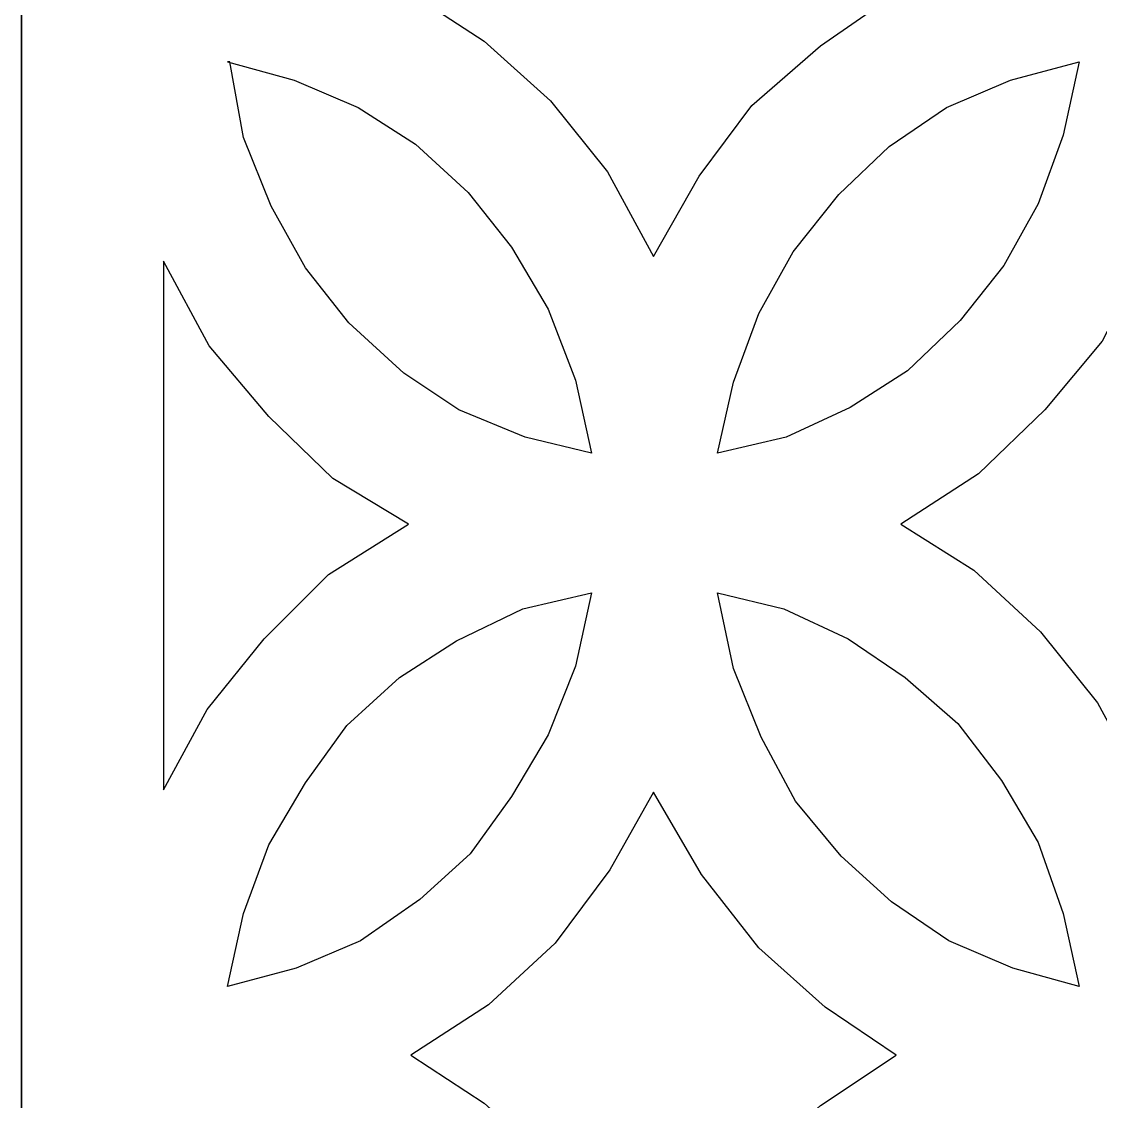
# Model space of a CAD drawing. Header units: centimetres. Extents: x -27 to -19.59, y 0.34 to 7.41.
# Drawn here: x -26.999 to -25.108, y 2.398 to 4.291 of the extents above; entities that cross this region are included whole.
import ezdxf

# ---------------------------------------------------------------- set-up
doc = ezdxf.new("R2010")
doc.units = ezdxf.units.CM
doc.header["$MEASUREMENT"] = 0
doc.layers.add('layer 1', color=7, linetype='Continuous')

msp = doc.modelspace()

# ---------------------------------------------------------------- linework, layer by layer
at = {"layer": 'layer 1', "color": 250}
for points, knots in [([(-19.58969, 0.34319), (-19.58969, 0.34319), (-26.99913, 0.34319), (-26.99913, 0.34319), (-26.99913, 0.34319), (-26.99913, 0.34319), (-26.99913, 7.40743), (-26.99913, 7.40743), (-26.99913, 7.40743), (-26.99913, 7.40743), (-19.58568, 7.40743), (-19.58568, 7.40743), (-19.58568, 7.40743), (-19.58568, 7.40743), (-19.58969, 0.34319), (-19.58969, 0.34319)], [0, 0, 0, 0, 0.2, 0.2, 0.2, 0.2, 0.4, 0.4, 0.4, 0.4, 0.6, 0.6, 0.6, 0.6, 1, 1, 1, 1]), ([(-25.46586, 4.34091), (-25.46586, 4.34091), (-25.59832, 4.24859), (-25.59832, 4.24859), (-25.59832, 4.24859), (-25.59832, 4.24859), (-25.71873, 4.14423), (-25.71873, 4.14423), (-25.71873, 4.14423), (-25.71873, 4.14423), (-25.81105, 4.01981), (-25.81105, 4.01981), (-25.81105, 4.01981), (-25.81105, 4.01981), (-25.89132, 3.87932), (-25.89132, 3.87932), (-25.89132, 3.87932), (-25.89132, 3.87932), (-25.9716, 4.02783), (-25.9716, 4.02783), (-25.9716, 4.02783), (-25.9716, 4.02783), (-26.07194, 4.15226), (-26.07194, 4.15226), (-26.07194, 4.15226), (-26.07194, 4.15226), (-26.18834, 4.25662), (-26.18834, 4.25662), (-26.18834, 4.25662), (-26.18834, 4.25662), (-26.31678, 4.34091), (-26.31678, 4.34091), (-26.31678, 4.34091), (-26.31678, 4.34091), (-26.18031, 4.42921), (-26.18031, 4.42921), (-26.18031, 4.42921), (-26.18031, 4.42921), (-26.06392, 4.5416), (-26.06392, 4.5416), (-26.06392, 4.5416), (-26.06392, 4.5416), (-25.96758, 4.66602), (-25.96758, 4.66602), (-25.96758, 4.66602), (-25.96758, 4.66602), (-25.89132, 4.8065), (-25.89132, 4.8065), (-25.89132, 4.8065), (-25.89132, 4.8065), (-25.80704, 4.658), (-25.80704, 4.658), (-25.80704, 4.658), (-25.80704, 4.658), (-25.70669, 4.53357), (-25.70669, 4.53357), (-25.70669, 4.53357), (-25.70669, 4.53357), (-25.59029, 4.42519), (-25.59029, 4.42519), (-25.59029, 4.42519), (-25.59029, 4.42519), (-25.46586, 4.34091), (-25.46586, 4.34091)], [0, 0, 0, 0, 0.0588235, 0.0588235, 0.0588235, 0.0588235, 0.1176471, 0.1176471, 0.1176471, 0.1176471, 0.1764706, 0.1764706, 0.1764706, 0.1764706, 0.2352941, 0.2352941, 0.2352941, 0.2352941, 0.2941176, 0.2941176, 0.2941176, 0.2941176, 0.3529412, 0.3529412, 0.3529412, 0.3529412, 0.4117647, 0.4117647, 0.4117647, 0.4117647, 0.4705882, 0.4705882, 0.4705882, 0.4705882, 0.5294118, 0.5294118, 0.5294118, 0.5294118, 0.5882353, 0.5882353, 0.5882353, 0.5882353, 0.6470588, 0.6470588, 0.6470588, 0.6470588, 0.7058824, 0.7058824, 0.7058824, 0.7058824, 0.7647059, 0.7647059, 0.7647059, 0.7647059, 0.8235294, 0.8235294, 0.8235294, 0.8235294, 0.8823529, 0.8823529, 0.8823529, 0.8823529, 1, 1, 1, 1]), ([(-26.63387, 4.2205), (-26.63387, 4.2205), (-26.60979, 4.08804), (-26.60979, 4.08804), (-26.60979, 4.08804), (-26.60979, 4.08804), (-26.56162, 3.96763), (-26.56162, 3.96763), (-26.56162, 3.96763), (-26.56162, 3.96763), (-26.50142, 3.85925), (-26.50142, 3.85925), (-26.50142, 3.85925), (-26.50142, 3.85925), (-26.42515, 3.76292), (-26.42515, 3.76292), (-26.42515, 3.76292), (-26.42515, 3.76292), (-26.32882, 3.67462), (-26.32882, 3.67462), (-26.32882, 3.67462), (-26.32882, 3.67462), (-26.23249, 3.6104), (-26.23249, 3.6104), (-26.23249, 3.6104), (-26.23249, 3.6104), (-26.11609, 3.56224), (-26.11609, 3.56224), (-26.11609, 3.56224), (-26.11609, 3.56224), (-25.9997, 3.53414), (-25.9997, 3.53414), (-25.9997, 3.53414), (-25.9997, 3.53414), (-26.02779, 3.66258), (-26.02779, 3.66258), (-26.02779, 3.66258), (-26.02779, 3.66258), (-26.07596, 3.78701), (-26.07596, 3.78701), (-26.07596, 3.78701), (-26.07596, 3.78701), (-26.14018, 3.89538), (-26.14018, 3.89538), (-26.14018, 3.89538), (-26.14018, 3.89538), (-26.21644, 3.9917), (-26.21644, 3.9917), (-26.21644, 3.9917), (-26.21644, 3.9917), (-26.30876, 4.076), (-26.30876, 4.076), (-26.30876, 4.076), (-26.30876, 4.076), (-26.4091, 4.14022), (-26.4091, 4.14022), (-26.4091, 4.14022), (-26.4091, 4.14022), (-26.52149, 4.18839), (-26.52149, 4.18839), (-26.52149, 4.18839), (-26.52149, 4.18839), (-26.63788, 4.2205), (-26.63788, 4.2205), (-26.63788, 4.2205), (-26.63788, 4.2205), (-26.63387, 4.2205), (-26.63387, 4.2205)], [0, 0, 0, 0, 0.0555556, 0.0555556, 0.0555556, 0.0555556, 0.1111111, 0.1111111, 0.1111111, 0.1111111, 0.1666667, 0.1666667, 0.1666667, 0.1666667, 0.2222222, 0.2222222, 0.2222222, 0.2222222, 0.2777778, 0.2777778, 0.2777778, 0.2777778, 0.3333333, 0.3333333, 0.3333333, 0.3333333, 0.3888889, 0.3888889, 0.3888889, 0.3888889, 0.4444444, 0.4444444, 0.4444444, 0.4444444, 0.5, 0.5, 0.5, 0.5, 0.5555556, 0.5555556, 0.5555556, 0.5555556, 0.6111111, 0.6111111, 0.6111111, 0.6111111, 0.6666667, 0.6666667, 0.6666667, 0.6666667, 0.7222222, 0.7222222, 0.7222222, 0.7222222, 0.7777778, 0.7777778, 0.7777778, 0.7777778, 0.8333333, 0.8333333, 0.8333333, 0.8333333, 0.8888889, 0.8888889, 0.8888889, 0.8888889, 1, 1, 1, 1]), ([(-25.14476, 4.2205), (-25.14476, 4.2205), (-25.26517, 4.18839), (-25.26517, 4.18839), (-25.26517, 4.18839), (-25.26517, 4.18839), (-25.37756, 4.14022), (-25.37756, 4.14022), (-25.37756, 4.14022), (-25.37756, 4.14022), (-25.4779, 4.07198), (-25.4779, 4.07198), (-25.4779, 4.07198), (-25.4779, 4.07198), (-25.56621, 3.9877), (-25.56621, 3.9877), (-25.56621, 3.9877), (-25.56621, 3.9877), (-25.64648, 3.88735), (-25.64648, 3.88735), (-25.64648, 3.88735), (-25.64648, 3.88735), (-25.70669, 3.77898), (-25.70669, 3.77898), (-25.70669, 3.77898), (-25.70669, 3.77898), (-25.75084, 3.65856), (-25.75084, 3.65856), (-25.75084, 3.65856), (-25.75084, 3.65856), (-25.77894, 3.53414), (-25.77894, 3.53414), (-25.77894, 3.53414), (-25.77894, 3.53414), (-25.65852, 3.56224), (-25.65852, 3.56224), (-25.65852, 3.56224), (-25.65852, 3.56224), (-25.54614, 3.61441), (-25.54614, 3.61441), (-25.54614, 3.61441), (-25.54614, 3.61441), (-25.44579, 3.67863), (-25.44579, 3.67863), (-25.44579, 3.67863), (-25.44579, 3.67863), (-25.35348, 3.76694), (-25.35348, 3.76694), (-25.35348, 3.76694), (-25.35348, 3.76694), (-25.27721, 3.86327), (-25.27721, 3.86327), (-25.27721, 3.86327), (-25.27721, 3.86327), (-25.21701, 3.97164), (-25.21701, 3.97164), (-25.21701, 3.97164), (-25.21701, 3.97164), (-25.17286, 4.09205), (-25.17286, 4.09205), (-25.17286, 4.09205), (-25.17286, 4.09205), (-25.14476, 4.2205), (-25.14476, 4.2205)], [0, 0, 0, 0, 0.0588235, 0.0588235, 0.0588235, 0.0588235, 0.1176471, 0.1176471, 0.1176471, 0.1176471, 0.1764706, 0.1764706, 0.1764706, 0.1764706, 0.2352941, 0.2352941, 0.2352941, 0.2352941, 0.2941176, 0.2941176, 0.2941176, 0.2941176, 0.3529412, 0.3529412, 0.3529412, 0.3529412, 0.4117647, 0.4117647, 0.4117647, 0.4117647, 0.4705882, 0.4705882, 0.4705882, 0.4705882, 0.5294118, 0.5294118, 0.5294118, 0.5294118, 0.5882353, 0.5882353, 0.5882353, 0.5882353, 0.6470588, 0.6470588, 0.6470588, 0.6470588, 0.7058824, 0.7058824, 0.7058824, 0.7058824, 0.7647059, 0.7647059, 0.7647059, 0.7647059, 0.8235294, 0.8235294, 0.8235294, 0.8235294, 0.8823529, 0.8823529, 0.8823529, 0.8823529, 1, 1, 1, 1]), ([(-26.75027, 3.87129), (-26.75027, 3.87129), (-26.67, 3.72278), (-26.67, 3.72278), (-26.67, 3.72278), (-26.67, 3.72278), (-26.56564, 3.59836), (-26.56564, 3.59836), (-26.56564, 3.59836), (-26.56564, 3.59836), (-26.45325, 3.48998), (-26.45325, 3.48998), (-26.45325, 3.48998), (-26.45325, 3.48998), (-26.3208, 3.40971), (-26.3208, 3.40971), (-26.3208, 3.40971), (-26.3208, 3.40971), (-26.46128, 3.32141), (-26.46128, 3.32141), (-26.46128, 3.32141), (-26.46128, 3.32141), (-26.57366, 3.20902), (-26.57366, 3.20902), (-26.57366, 3.20902), (-26.57366, 3.20902), (-26.67401, 3.0846), (-26.67401, 3.0846), (-26.67401, 3.0846), (-26.67401, 3.0846), (-26.75027, 2.94411), (-26.75027, 2.94411), (-26.75027, 2.94411), (-26.75027, 2.94411), (-26.75027, 3.87129), (-26.75027, 3.87129)], [0, 0, 0, 0, 0.1, 0.1, 0.1, 0.1, 0.2, 0.2, 0.2, 0.2, 0.3, 0.3, 0.3, 0.3, 0.4, 0.4, 0.4, 0.4, 0.5, 0.5, 0.5, 0.5, 0.6, 0.6, 0.6, 0.6, 0.7, 0.7, 0.7, 0.7, 0.8, 0.8, 0.8, 0.8, 1, 1, 1, 1]), ([(-25.03238, 3.87129), (-25.03238, 3.87129), (-24.94809, 3.72278), (-24.94809, 3.72278), (-24.94809, 3.72278), (-24.94809, 3.72278), (-24.84774, 3.59836), (-24.84774, 3.59836), (-24.84774, 3.59836), (-24.84774, 3.59836), (-24.73134, 3.48998), (-24.73134, 3.48998), (-24.73134, 3.48998), (-24.73134, 3.48998), (-24.6029, 3.40971), (-24.6029, 3.40971), (-24.6029, 3.40971), (-24.6029, 3.40971), (-24.73937, 3.32141), (-24.73937, 3.32141), (-24.73937, 3.32141), (-24.73937, 3.32141), (-24.85577, 3.20902), (-24.85577, 3.20902), (-24.85577, 3.20902), (-24.85577, 3.20902), (-24.95611, 3.08861), (-24.95611, 3.08861), (-24.95611, 3.08861), (-24.95611, 3.08861), (-25.03238, 2.94813), (-25.03238, 2.94813), (-25.03238, 2.94813), (-25.03238, 2.94813), (-25.11265, 3.09664), (-25.11265, 3.09664), (-25.11265, 3.09664), (-25.11265, 3.09664), (-25.21299, 3.22106), (-25.21299, 3.22106), (-25.21299, 3.22106), (-25.21299, 3.22106), (-25.3294, 3.32944), (-25.3294, 3.32944), (-25.3294, 3.32944), (-25.3294, 3.32944), (-25.45783, 3.40971), (-25.45783, 3.40971), (-25.45783, 3.40971), (-25.45783, 3.40971), (-25.32136, 3.49801), (-25.32136, 3.49801), (-25.32136, 3.49801), (-25.32136, 3.49801), (-25.20497, 3.6104), (-25.20497, 3.6104), (-25.20497, 3.6104), (-25.20497, 3.6104), (-25.10462, 3.73081), (-25.10462, 3.73081), (-25.10462, 3.73081), (-25.10462, 3.73081), (-25.03238, 3.87129), (-25.03238, 3.87129)], [0, 0, 0, 0, 0.0588235, 0.0588235, 0.0588235, 0.0588235, 0.1176471, 0.1176471, 0.1176471, 0.1176471, 0.1764706, 0.1764706, 0.1764706, 0.1764706, 0.2352941, 0.2352941, 0.2352941, 0.2352941, 0.2941176, 0.2941176, 0.2941176, 0.2941176, 0.3529412, 0.3529412, 0.3529412, 0.3529412, 0.4117647, 0.4117647, 0.4117647, 0.4117647, 0.4705882, 0.4705882, 0.4705882, 0.4705882, 0.5294118, 0.5294118, 0.5294118, 0.5294118, 0.5882353, 0.5882353, 0.5882353, 0.5882353, 0.6470588, 0.6470588, 0.6470588, 0.6470588, 0.7058824, 0.7058824, 0.7058824, 0.7058824, 0.7647059, 0.7647059, 0.7647059, 0.7647059, 0.8235294, 0.8235294, 0.8235294, 0.8235294, 0.8823529, 0.8823529, 0.8823529, 0.8823529, 1, 1, 1, 1]), ([(-25.9997, 3.28929), (-25.9997, 3.28929), (-26.12011, 3.2612), (-26.12011, 3.2612), (-26.12011, 3.2612), (-26.12011, 3.2612), (-26.23651, 3.20501), (-26.23651, 3.20501), (-26.23651, 3.20501), (-26.23651, 3.20501), (-26.33685, 3.14079), (-26.33685, 3.14079), (-26.33685, 3.14079), (-26.33685, 3.14079), (-26.42917, 3.0565), (-26.42917, 3.0565), (-26.42917, 3.0565), (-26.42917, 3.0565), (-26.50142, 2.95615), (-26.50142, 2.95615), (-26.50142, 2.95615), (-26.50142, 2.95615), (-26.56564, 2.84778), (-26.56564, 2.84778), (-26.56564, 2.84778), (-26.56564, 2.84778), (-26.60979, 2.72737), (-26.60979, 2.72737), (-26.60979, 2.72737), (-26.60979, 2.72737), (-26.63788, 2.59892), (-26.63788, 2.59892), (-26.63788, 2.59892), (-26.63788, 2.59892), (-26.51747, 2.63104), (-26.51747, 2.63104), (-26.51747, 2.63104), (-26.51747, 2.63104), (-26.40508, 2.67922), (-26.40508, 2.67922), (-26.40508, 2.67922), (-26.40508, 2.67922), (-26.30073, 2.75145), (-26.30073, 2.75145), (-26.30073, 2.75145), (-26.30073, 2.75145), (-26.21242, 2.83173), (-26.21242, 2.83173), (-26.21242, 2.83173), (-26.21242, 2.83173), (-26.14018, 2.93207), (-26.14018, 2.93207), (-26.14018, 2.93207), (-26.14018, 2.93207), (-26.07596, 3.04044), (-26.07596, 3.04044), (-26.07596, 3.04044), (-26.07596, 3.04044), (-26.02779, 3.16086), (-26.02779, 3.16086), (-26.02779, 3.16086), (-26.02779, 3.16086), (-25.9997, 3.28929), (-25.9997, 3.28929)], [0, 0, 0, 0, 0.0588235, 0.0588235, 0.0588235, 0.0588235, 0.1176471, 0.1176471, 0.1176471, 0.1176471, 0.1764706, 0.1764706, 0.1764706, 0.1764706, 0.2352941, 0.2352941, 0.2352941, 0.2352941, 0.2941176, 0.2941176, 0.2941176, 0.2941176, 0.3529412, 0.3529412, 0.3529412, 0.3529412, 0.4117647, 0.4117647, 0.4117647, 0.4117647, 0.4705882, 0.4705882, 0.4705882, 0.4705882, 0.5294118, 0.5294118, 0.5294118, 0.5294118, 0.5882353, 0.5882353, 0.5882353, 0.5882353, 0.6470588, 0.6470588, 0.6470588, 0.6470588, 0.7058824, 0.7058824, 0.7058824, 0.7058824, 0.7647059, 0.7647059, 0.7647059, 0.7647059, 0.8235294, 0.8235294, 0.8235294, 0.8235294, 0.8823529, 0.8823529, 0.8823529, 0.8823529, 1, 1, 1, 1]), ([(-25.77894, 3.28929), (-25.77894, 3.28929), (-25.75084, 3.15684), (-25.75084, 3.15684), (-25.75084, 3.15684), (-25.75084, 3.15684), (-25.70267, 3.03643), (-25.70267, 3.03643), (-25.70267, 3.03643), (-25.70267, 3.03643), (-25.64247, 2.92404), (-25.64247, 2.92404), (-25.64247, 2.92404), (-25.64247, 2.92404), (-25.5622, 2.82771), (-25.5622, 2.82771), (-25.5622, 2.82771), (-25.5622, 2.82771), (-25.47389, 2.74744), (-25.47389, 2.74744), (-25.47389, 2.74744), (-25.47389, 2.74744), (-25.37355, 2.67922), (-25.37355, 2.67922), (-25.37355, 2.67922), (-25.37355, 2.67922), (-25.26116, 2.63104), (-25.26116, 2.63104), (-25.26116, 2.63104), (-25.26116, 2.63104), (-25.14476, 2.59892), (-25.14476, 2.59892), (-25.14476, 2.59892), (-25.14476, 2.59892), (-25.17286, 2.72737), (-25.17286, 2.72737), (-25.17286, 2.72737), (-25.17286, 2.72737), (-25.21701, 2.8518), (-25.21701, 2.8518), (-25.21701, 2.8518), (-25.21701, 2.8518), (-25.28123, 2.96017), (-25.28123, 2.96017), (-25.28123, 2.96017), (-25.28123, 2.96017), (-25.35749, 3.06051), (-25.35749, 3.06051), (-25.35749, 3.06051), (-25.35749, 3.06051), (-25.44981, 3.14079), (-25.44981, 3.14079), (-25.44981, 3.14079), (-25.44981, 3.14079), (-25.55015, 3.20902), (-25.55015, 3.20902), (-25.55015, 3.20902), (-25.55015, 3.20902), (-25.66254, 3.2612), (-25.66254, 3.2612), (-25.66254, 3.2612), (-25.66254, 3.2612), (-25.77894, 3.28929), (-25.77894, 3.28929)], [0, 0, 0, 0, 0.0588235, 0.0588235, 0.0588235, 0.0588235, 0.1176471, 0.1176471, 0.1176471, 0.1176471, 0.1764706, 0.1764706, 0.1764706, 0.1764706, 0.2352941, 0.2352941, 0.2352941, 0.2352941, 0.2941176, 0.2941176, 0.2941176, 0.2941176, 0.3529412, 0.3529412, 0.3529412, 0.3529412, 0.4117647, 0.4117647, 0.4117647, 0.4117647, 0.4705882, 0.4705882, 0.4705882, 0.4705882, 0.5294118, 0.5294118, 0.5294118, 0.5294118, 0.5882353, 0.5882353, 0.5882353, 0.5882353, 0.6470588, 0.6470588, 0.6470588, 0.6470588, 0.7058824, 0.7058824, 0.7058824, 0.7058824, 0.7647059, 0.7647059, 0.7647059, 0.7647059, 0.8235294, 0.8235294, 0.8235294, 0.8235294, 0.8823529, 0.8823529, 0.8823529, 0.8823529, 1, 1, 1, 1]), ([(-25.46586, 2.47851), (-25.46586, 2.47851), (-25.59832, 2.39021), (-25.59832, 2.39021), (-25.59832, 2.39021), (-25.59832, 2.39021), (-25.71873, 2.28184), (-25.71873, 2.28184), (-25.71873, 2.28184), (-25.71873, 2.28184), (-25.81105, 2.15341), (-25.81105, 2.15341), (-25.81105, 2.15341), (-25.81105, 2.15341), (-25.89132, 2.01693), (-25.89132, 2.01693), (-25.89132, 2.01693), (-25.89132, 2.01693), (-25.9716, 2.16144), (-25.9716, 2.16144), (-25.9716, 2.16144), (-25.9716, 2.16144), (-26.07194, 2.28987), (-26.07194, 2.28987), (-26.07194, 2.28987), (-26.07194, 2.28987), (-26.18834, 2.39423), (-26.18834, 2.39423), (-26.18834, 2.39423), (-26.18834, 2.39423), (-26.31678, 2.47851), (-26.31678, 2.47851), (-26.31678, 2.47851), (-26.31678, 2.47851), (-26.18031, 2.56682), (-26.18031, 2.56682), (-26.18031, 2.56682), (-26.18031, 2.56682), (-26.06392, 2.67519), (-26.06392, 2.67519), (-26.06392, 2.67519), (-26.06392, 2.67519), (-25.96758, 2.80363), (-25.96758, 2.80363), (-25.96758, 2.80363), (-25.96758, 2.80363), (-25.89132, 2.9401), (-25.89132, 2.9401), (-25.89132, 2.9401), (-25.89132, 2.9401), (-25.80704, 2.7956), (-25.80704, 2.7956), (-25.80704, 2.7956), (-25.80704, 2.7956), (-25.70669, 2.66716), (-25.70669, 2.66716), (-25.70669, 2.66716), (-25.70669, 2.66716), (-25.59029, 2.56281), (-25.59029, 2.56281), (-25.59029, 2.56281), (-25.59029, 2.56281), (-25.46586, 2.47851), (-25.46586, 2.47851)], [0, 0, 0, 0, 0.0588235, 0.0588235, 0.0588235, 0.0588235, 0.1176471, 0.1176471, 0.1176471, 0.1176471, 0.1764706, 0.1764706, 0.1764706, 0.1764706, 0.2352941, 0.2352941, 0.2352941, 0.2352941, 0.2941176, 0.2941176, 0.2941176, 0.2941176, 0.3529412, 0.3529412, 0.3529412, 0.3529412, 0.4117647, 0.4117647, 0.4117647, 0.4117647, 0.4705882, 0.4705882, 0.4705882, 0.4705882, 0.5294118, 0.5294118, 0.5294118, 0.5294118, 0.5882353, 0.5882353, 0.5882353, 0.5882353, 0.6470588, 0.6470588, 0.6470588, 0.6470588, 0.7058824, 0.7058824, 0.7058824, 0.7058824, 0.7647059, 0.7647059, 0.7647059, 0.7647059, 0.8235294, 0.8235294, 0.8235294, 0.8235294, 0.8823529, 0.8823529, 0.8823529, 0.8823529, 1, 1, 1, 1])]:
    msp.add_open_spline(points, degree=3, knots=knots, dxfattribs=at)
at = {"layer": 'layer 1', "color": 250, "lineweight": 30}
for points, knots in [([(-19.58969, 0.34319), (-19.58969, 0.34319), (-26.99913, 0.34319), (-26.99913, 0.34319), (-26.99913, 0.34319), (-26.99913, 0.34319), (-26.99913, 7.40743), (-26.99913, 7.40743), (-26.99913, 7.40743), (-26.99913, 7.40743), (-19.58568, 7.40743), (-19.58568, 7.40743)], [0, 0, 0, 0, 0.25, 0.25, 0.25, 0.25, 0.5, 0.5, 0.5, 0.5, 1, 1, 1, 1]), ([(-25.46586, 4.34091), (-25.46586, 4.34091), (-25.59832, 4.24859), (-25.59832, 4.24859), (-25.59832, 4.24859), (-25.59832, 4.24859), (-25.71873, 4.14423), (-25.71873, 4.14423), (-25.71873, 4.14423), (-25.71873, 4.14423), (-25.81105, 4.01981), (-25.81105, 4.01981), (-25.81105, 4.01981), (-25.81105, 4.01981), (-25.89132, 3.87932), (-25.89132, 3.87932), (-25.89132, 3.87932), (-25.89132, 3.87932), (-25.9716, 4.02783), (-25.9716, 4.02783), (-25.9716, 4.02783), (-25.9716, 4.02783), (-26.07194, 4.15226), (-26.07194, 4.15226), (-26.07194, 4.15226), (-26.07194, 4.15226), (-26.18834, 4.25662), (-26.18834, 4.25662), (-26.18834, 4.25662), (-26.18834, 4.25662), (-26.31678, 4.34091), (-26.31678, 4.34091), (-26.31678, 4.34091), (-26.31678, 4.34091), (-26.18031, 4.42921), (-26.18031, 4.42921), (-26.18031, 4.42921), (-26.18031, 4.42921), (-26.06392, 4.5416), (-26.06392, 4.5416), (-26.06392, 4.5416), (-26.06392, 4.5416), (-25.96758, 4.66602), (-25.96758, 4.66602), (-25.96758, 4.66602), (-25.96758, 4.66602), (-25.89132, 4.8065), (-25.89132, 4.8065), (-25.89132, 4.8065), (-25.89132, 4.8065), (-25.80704, 4.658), (-25.80704, 4.658), (-25.80704, 4.658), (-25.80704, 4.658), (-25.70669, 4.53357), (-25.70669, 4.53357), (-25.70669, 4.53357), (-25.70669, 4.53357), (-25.59029, 4.42519), (-25.59029, 4.42519), (-25.59029, 4.42519), (-25.59029, 4.42519), (-25.46586, 4.34091), (-25.46586, 4.34091)], [0, 0, 0, 0, 0.0588235, 0.0588235, 0.0588235, 0.0588235, 0.1176471, 0.1176471, 0.1176471, 0.1176471, 0.1764706, 0.1764706, 0.1764706, 0.1764706, 0.2352941, 0.2352941, 0.2352941, 0.2352941, 0.2941176, 0.2941176, 0.2941176, 0.2941176, 0.3529412, 0.3529412, 0.3529412, 0.3529412, 0.4117647, 0.4117647, 0.4117647, 0.4117647, 0.4705882, 0.4705882, 0.4705882, 0.4705882, 0.5294118, 0.5294118, 0.5294118, 0.5294118, 0.5882353, 0.5882353, 0.5882353, 0.5882353, 0.6470588, 0.6470588, 0.6470588, 0.6470588, 0.7058824, 0.7058824, 0.7058824, 0.7058824, 0.7647059, 0.7647059, 0.7647059, 0.7647059, 0.8235294, 0.8235294, 0.8235294, 0.8235294, 0.8823529, 0.8823529, 0.8823529, 0.8823529, 1, 1, 1, 1]), ([(-26.63387, 4.2205), (-26.63387, 4.2205), (-26.60979, 4.08804), (-26.60979, 4.08804), (-26.60979, 4.08804), (-26.60979, 4.08804), (-26.56162, 3.96763), (-26.56162, 3.96763), (-26.56162, 3.96763), (-26.56162, 3.96763), (-26.50142, 3.85925), (-26.50142, 3.85925), (-26.50142, 3.85925), (-26.50142, 3.85925), (-26.42515, 3.76292), (-26.42515, 3.76292), (-26.42515, 3.76292), (-26.42515, 3.76292), (-26.32882, 3.67462), (-26.32882, 3.67462), (-26.32882, 3.67462), (-26.32882, 3.67462), (-26.23249, 3.6104), (-26.23249, 3.6104), (-26.23249, 3.6104), (-26.23249, 3.6104), (-26.11609, 3.56224), (-26.11609, 3.56224), (-26.11609, 3.56224), (-26.11609, 3.56224), (-25.9997, 3.53414), (-25.9997, 3.53414), (-25.9997, 3.53414), (-25.9997, 3.53414), (-26.02779, 3.66258), (-26.02779, 3.66258), (-26.02779, 3.66258), (-26.02779, 3.66258), (-26.07596, 3.78701), (-26.07596, 3.78701), (-26.07596, 3.78701), (-26.07596, 3.78701), (-26.14018, 3.89538), (-26.14018, 3.89538), (-26.14018, 3.89538), (-26.14018, 3.89538), (-26.21644, 3.9917), (-26.21644, 3.9917), (-26.21644, 3.9917), (-26.21644, 3.9917), (-26.30876, 4.076), (-26.30876, 4.076), (-26.30876, 4.076), (-26.30876, 4.076), (-26.4091, 4.14022), (-26.4091, 4.14022), (-26.4091, 4.14022), (-26.4091, 4.14022), (-26.52149, 4.18839), (-26.52149, 4.18839), (-26.52149, 4.18839), (-26.52149, 4.18839), (-26.63788, 4.2205), (-26.63788, 4.2205), (-26.63788, 4.2205), (-26.63788, 4.2205), (-26.63387, 4.2205), (-26.63387, 4.2205)], [0, 0, 0, 0, 0.0555556, 0.0555556, 0.0555556, 0.0555556, 0.1111111, 0.1111111, 0.1111111, 0.1111111, 0.1666667, 0.1666667, 0.1666667, 0.1666667, 0.2222222, 0.2222222, 0.2222222, 0.2222222, 0.2777778, 0.2777778, 0.2777778, 0.2777778, 0.3333333, 0.3333333, 0.3333333, 0.3333333, 0.3888889, 0.3888889, 0.3888889, 0.3888889, 0.4444444, 0.4444444, 0.4444444, 0.4444444, 0.5, 0.5, 0.5, 0.5, 0.5555556, 0.5555556, 0.5555556, 0.5555556, 0.6111111, 0.6111111, 0.6111111, 0.6111111, 0.6666667, 0.6666667, 0.6666667, 0.6666667, 0.7222222, 0.7222222, 0.7222222, 0.7222222, 0.7777778, 0.7777778, 0.7777778, 0.7777778, 0.8333333, 0.8333333, 0.8333333, 0.8333333, 0.8888889, 0.8888889, 0.8888889, 0.8888889, 1, 1, 1, 1]), ([(-25.14476, 4.2205), (-25.14476, 4.2205), (-25.26517, 4.18839), (-25.26517, 4.18839), (-25.26517, 4.18839), (-25.26517, 4.18839), (-25.37756, 4.14022), (-25.37756, 4.14022), (-25.37756, 4.14022), (-25.37756, 4.14022), (-25.4779, 4.07198), (-25.4779, 4.07198), (-25.4779, 4.07198), (-25.4779, 4.07198), (-25.56621, 3.9877), (-25.56621, 3.9877), (-25.56621, 3.9877), (-25.56621, 3.9877), (-25.64648, 3.88735), (-25.64648, 3.88735), (-25.64648, 3.88735), (-25.64648, 3.88735), (-25.70669, 3.77898), (-25.70669, 3.77898), (-25.70669, 3.77898), (-25.70669, 3.77898), (-25.75084, 3.65856), (-25.75084, 3.65856), (-25.75084, 3.65856), (-25.75084, 3.65856), (-25.77894, 3.53414), (-25.77894, 3.53414), (-25.77894, 3.53414), (-25.77894, 3.53414), (-25.65852, 3.56224), (-25.65852, 3.56224), (-25.65852, 3.56224), (-25.65852, 3.56224), (-25.54614, 3.61441), (-25.54614, 3.61441), (-25.54614, 3.61441), (-25.54614, 3.61441), (-25.44579, 3.67863), (-25.44579, 3.67863), (-25.44579, 3.67863), (-25.44579, 3.67863), (-25.35348, 3.76694), (-25.35348, 3.76694), (-25.35348, 3.76694), (-25.35348, 3.76694), (-25.27721, 3.86327), (-25.27721, 3.86327), (-25.27721, 3.86327), (-25.27721, 3.86327), (-25.21701, 3.97164), (-25.21701, 3.97164), (-25.21701, 3.97164), (-25.21701, 3.97164), (-25.17286, 4.09205), (-25.17286, 4.09205), (-25.17286, 4.09205), (-25.17286, 4.09205), (-25.14476, 4.2205), (-25.14476, 4.2205)], [0, 0, 0, 0, 0.0588235, 0.0588235, 0.0588235, 0.0588235, 0.1176471, 0.1176471, 0.1176471, 0.1176471, 0.1764706, 0.1764706, 0.1764706, 0.1764706, 0.2352941, 0.2352941, 0.2352941, 0.2352941, 0.2941176, 0.2941176, 0.2941176, 0.2941176, 0.3529412, 0.3529412, 0.3529412, 0.3529412, 0.4117647, 0.4117647, 0.4117647, 0.4117647, 0.4705882, 0.4705882, 0.4705882, 0.4705882, 0.5294118, 0.5294118, 0.5294118, 0.5294118, 0.5882353, 0.5882353, 0.5882353, 0.5882353, 0.6470588, 0.6470588, 0.6470588, 0.6470588, 0.7058824, 0.7058824, 0.7058824, 0.7058824, 0.7647059, 0.7647059, 0.7647059, 0.7647059, 0.8235294, 0.8235294, 0.8235294, 0.8235294, 0.8823529, 0.8823529, 0.8823529, 0.8823529, 1, 1, 1, 1]), ([(-26.75027, 3.87129), (-26.75027, 3.87129), (-26.67, 3.72278), (-26.67, 3.72278), (-26.67, 3.72278), (-26.67, 3.72278), (-26.56564, 3.59836), (-26.56564, 3.59836), (-26.56564, 3.59836), (-26.56564, 3.59836), (-26.45325, 3.48998), (-26.45325, 3.48998), (-26.45325, 3.48998), (-26.45325, 3.48998), (-26.3208, 3.40971), (-26.3208, 3.40971), (-26.3208, 3.40971), (-26.3208, 3.40971), (-26.46128, 3.32141), (-26.46128, 3.32141), (-26.46128, 3.32141), (-26.46128, 3.32141), (-26.57366, 3.20902), (-26.57366, 3.20902), (-26.57366, 3.20902), (-26.57366, 3.20902), (-26.67401, 3.0846), (-26.67401, 3.0846), (-26.67401, 3.0846), (-26.67401, 3.0846), (-26.75027, 2.94411), (-26.75027, 2.94411), (-26.75027, 2.94411), (-26.75027, 2.94411), (-26.75027, 3.87129), (-26.75027, 3.87129)], [0, 0, 0, 0, 0.1, 0.1, 0.1, 0.1, 0.2, 0.2, 0.2, 0.2, 0.3, 0.3, 0.3, 0.3, 0.4, 0.4, 0.4, 0.4, 0.5, 0.5, 0.5, 0.5, 0.6, 0.6, 0.6, 0.6, 0.7, 0.7, 0.7, 0.7, 0.8, 0.8, 0.8, 0.8, 1, 1, 1, 1]), ([(-25.03238, 3.87129), (-25.03238, 3.87129), (-24.94809, 3.72278), (-24.94809, 3.72278), (-24.94809, 3.72278), (-24.94809, 3.72278), (-24.84774, 3.59836), (-24.84774, 3.59836), (-24.84774, 3.59836), (-24.84774, 3.59836), (-24.73134, 3.48998), (-24.73134, 3.48998), (-24.73134, 3.48998), (-24.73134, 3.48998), (-24.6029, 3.40971), (-24.6029, 3.40971), (-24.6029, 3.40971), (-24.6029, 3.40971), (-24.73937, 3.32141), (-24.73937, 3.32141), (-24.73937, 3.32141), (-24.73937, 3.32141), (-24.85577, 3.20902), (-24.85577, 3.20902), (-24.85577, 3.20902), (-24.85577, 3.20902), (-24.95611, 3.08861), (-24.95611, 3.08861), (-24.95611, 3.08861), (-24.95611, 3.08861), (-25.03238, 2.94813), (-25.03238, 2.94813), (-25.03238, 2.94813), (-25.03238, 2.94813), (-25.11265, 3.09664), (-25.11265, 3.09664), (-25.11265, 3.09664), (-25.11265, 3.09664), (-25.21299, 3.22106), (-25.21299, 3.22106), (-25.21299, 3.22106), (-25.21299, 3.22106), (-25.3294, 3.32944), (-25.3294, 3.32944), (-25.3294, 3.32944), (-25.3294, 3.32944), (-25.45783, 3.40971), (-25.45783, 3.40971), (-25.45783, 3.40971), (-25.45783, 3.40971), (-25.32136, 3.49801), (-25.32136, 3.49801), (-25.32136, 3.49801), (-25.32136, 3.49801), (-25.20497, 3.6104), (-25.20497, 3.6104), (-25.20497, 3.6104), (-25.20497, 3.6104), (-25.10462, 3.73081), (-25.10462, 3.73081), (-25.10462, 3.73081), (-25.10462, 3.73081), (-25.03238, 3.87129), (-25.03238, 3.87129)], [0, 0, 0, 0, 0.0588235, 0.0588235, 0.0588235, 0.0588235, 0.1176471, 0.1176471, 0.1176471, 0.1176471, 0.1764706, 0.1764706, 0.1764706, 0.1764706, 0.2352941, 0.2352941, 0.2352941, 0.2352941, 0.2941176, 0.2941176, 0.2941176, 0.2941176, 0.3529412, 0.3529412, 0.3529412, 0.3529412, 0.4117647, 0.4117647, 0.4117647, 0.4117647, 0.4705882, 0.4705882, 0.4705882, 0.4705882, 0.5294118, 0.5294118, 0.5294118, 0.5294118, 0.5882353, 0.5882353, 0.5882353, 0.5882353, 0.6470588, 0.6470588, 0.6470588, 0.6470588, 0.7058824, 0.7058824, 0.7058824, 0.7058824, 0.7647059, 0.7647059, 0.7647059, 0.7647059, 0.8235294, 0.8235294, 0.8235294, 0.8235294, 0.8823529, 0.8823529, 0.8823529, 0.8823529, 1, 1, 1, 1]), ([(-25.9997, 3.28929), (-25.9997, 3.28929), (-26.12011, 3.2612), (-26.12011, 3.2612), (-26.12011, 3.2612), (-26.12011, 3.2612), (-26.23651, 3.20501), (-26.23651, 3.20501), (-26.23651, 3.20501), (-26.23651, 3.20501), (-26.33685, 3.14079), (-26.33685, 3.14079), (-26.33685, 3.14079), (-26.33685, 3.14079), (-26.42917, 3.0565), (-26.42917, 3.0565), (-26.42917, 3.0565), (-26.42917, 3.0565), (-26.50142, 2.95615), (-26.50142, 2.95615), (-26.50142, 2.95615), (-26.50142, 2.95615), (-26.56564, 2.84778), (-26.56564, 2.84778), (-26.56564, 2.84778), (-26.56564, 2.84778), (-26.60979, 2.72737), (-26.60979, 2.72737), (-26.60979, 2.72737), (-26.60979, 2.72737), (-26.63788, 2.59892), (-26.63788, 2.59892), (-26.63788, 2.59892), (-26.63788, 2.59892), (-26.51747, 2.63104), (-26.51747, 2.63104), (-26.51747, 2.63104), (-26.51747, 2.63104), (-26.40508, 2.67922), (-26.40508, 2.67922), (-26.40508, 2.67922), (-26.40508, 2.67922), (-26.30073, 2.75145), (-26.30073, 2.75145), (-26.30073, 2.75145), (-26.30073, 2.75145), (-26.21242, 2.83173), (-26.21242, 2.83173), (-26.21242, 2.83173), (-26.21242, 2.83173), (-26.14018, 2.93207), (-26.14018, 2.93207), (-26.14018, 2.93207), (-26.14018, 2.93207), (-26.07596, 3.04044), (-26.07596, 3.04044), (-26.07596, 3.04044), (-26.07596, 3.04044), (-26.02779, 3.16086), (-26.02779, 3.16086), (-26.02779, 3.16086), (-26.02779, 3.16086), (-25.9997, 3.28929), (-25.9997, 3.28929)], [0, 0, 0, 0, 0.0588235, 0.0588235, 0.0588235, 0.0588235, 0.1176471, 0.1176471, 0.1176471, 0.1176471, 0.1764706, 0.1764706, 0.1764706, 0.1764706, 0.2352941, 0.2352941, 0.2352941, 0.2352941, 0.2941176, 0.2941176, 0.2941176, 0.2941176, 0.3529412, 0.3529412, 0.3529412, 0.3529412, 0.4117647, 0.4117647, 0.4117647, 0.4117647, 0.4705882, 0.4705882, 0.4705882, 0.4705882, 0.5294118, 0.5294118, 0.5294118, 0.5294118, 0.5882353, 0.5882353, 0.5882353, 0.5882353, 0.6470588, 0.6470588, 0.6470588, 0.6470588, 0.7058824, 0.7058824, 0.7058824, 0.7058824, 0.7647059, 0.7647059, 0.7647059, 0.7647059, 0.8235294, 0.8235294, 0.8235294, 0.8235294, 0.8823529, 0.8823529, 0.8823529, 0.8823529, 1, 1, 1, 1]), ([(-25.77894, 3.28929), (-25.77894, 3.28929), (-25.75084, 3.15684), (-25.75084, 3.15684), (-25.75084, 3.15684), (-25.75084, 3.15684), (-25.70267, 3.03643), (-25.70267, 3.03643), (-25.70267, 3.03643), (-25.70267, 3.03643), (-25.64247, 2.92404), (-25.64247, 2.92404), (-25.64247, 2.92404), (-25.64247, 2.92404), (-25.5622, 2.82771), (-25.5622, 2.82771), (-25.5622, 2.82771), (-25.5622, 2.82771), (-25.47389, 2.74744), (-25.47389, 2.74744), (-25.47389, 2.74744), (-25.47389, 2.74744), (-25.37355, 2.67922), (-25.37355, 2.67922), (-25.37355, 2.67922), (-25.37355, 2.67922), (-25.26116, 2.63104), (-25.26116, 2.63104), (-25.26116, 2.63104), (-25.26116, 2.63104), (-25.14476, 2.59892), (-25.14476, 2.59892), (-25.14476, 2.59892), (-25.14476, 2.59892), (-25.17286, 2.72737), (-25.17286, 2.72737), (-25.17286, 2.72737), (-25.17286, 2.72737), (-25.21701, 2.8518), (-25.21701, 2.8518), (-25.21701, 2.8518), (-25.21701, 2.8518), (-25.28123, 2.96017), (-25.28123, 2.96017), (-25.28123, 2.96017), (-25.28123, 2.96017), (-25.35749, 3.06051), (-25.35749, 3.06051), (-25.35749, 3.06051), (-25.35749, 3.06051), (-25.44981, 3.14079), (-25.44981, 3.14079), (-25.44981, 3.14079), (-25.44981, 3.14079), (-25.55015, 3.20902), (-25.55015, 3.20902), (-25.55015, 3.20902), (-25.55015, 3.20902), (-25.66254, 3.2612), (-25.66254, 3.2612), (-25.66254, 3.2612), (-25.66254, 3.2612), (-25.77894, 3.28929), (-25.77894, 3.28929)], [0, 0, 0, 0, 0.0588235, 0.0588235, 0.0588235, 0.0588235, 0.1176471, 0.1176471, 0.1176471, 0.1176471, 0.1764706, 0.1764706, 0.1764706, 0.1764706, 0.2352941, 0.2352941, 0.2352941, 0.2352941, 0.2941176, 0.2941176, 0.2941176, 0.2941176, 0.3529412, 0.3529412, 0.3529412, 0.3529412, 0.4117647, 0.4117647, 0.4117647, 0.4117647, 0.4705882, 0.4705882, 0.4705882, 0.4705882, 0.5294118, 0.5294118, 0.5294118, 0.5294118, 0.5882353, 0.5882353, 0.5882353, 0.5882353, 0.6470588, 0.6470588, 0.6470588, 0.6470588, 0.7058824, 0.7058824, 0.7058824, 0.7058824, 0.7647059, 0.7647059, 0.7647059, 0.7647059, 0.8235294, 0.8235294, 0.8235294, 0.8235294, 0.8823529, 0.8823529, 0.8823529, 0.8823529, 1, 1, 1, 1]), ([(-25.46586, 2.47851), (-25.46586, 2.47851), (-25.59832, 2.39021), (-25.59832, 2.39021), (-25.59832, 2.39021), (-25.59832, 2.39021), (-25.71873, 2.28184), (-25.71873, 2.28184), (-25.71873, 2.28184), (-25.71873, 2.28184), (-25.81105, 2.15341), (-25.81105, 2.15341), (-25.81105, 2.15341), (-25.81105, 2.15341), (-25.89132, 2.01693), (-25.89132, 2.01693), (-25.89132, 2.01693), (-25.89132, 2.01693), (-25.9716, 2.16144), (-25.9716, 2.16144), (-25.9716, 2.16144), (-25.9716, 2.16144), (-26.07194, 2.28987), (-26.07194, 2.28987), (-26.07194, 2.28987), (-26.07194, 2.28987), (-26.18834, 2.39423), (-26.18834, 2.39423), (-26.18834, 2.39423), (-26.18834, 2.39423), (-26.31678, 2.47851), (-26.31678, 2.47851), (-26.31678, 2.47851), (-26.31678, 2.47851), (-26.18031, 2.56682), (-26.18031, 2.56682), (-26.18031, 2.56682), (-26.18031, 2.56682), (-26.06392, 2.67519), (-26.06392, 2.67519), (-26.06392, 2.67519), (-26.06392, 2.67519), (-25.96758, 2.80363), (-25.96758, 2.80363), (-25.96758, 2.80363), (-25.96758, 2.80363), (-25.89132, 2.9401), (-25.89132, 2.9401), (-25.89132, 2.9401), (-25.89132, 2.9401), (-25.80704, 2.7956), (-25.80704, 2.7956), (-25.80704, 2.7956), (-25.80704, 2.7956), (-25.70669, 2.66716), (-25.70669, 2.66716), (-25.70669, 2.66716), (-25.70669, 2.66716), (-25.59029, 2.56281), (-25.59029, 2.56281), (-25.59029, 2.56281), (-25.59029, 2.56281), (-25.46586, 2.47851), (-25.46586, 2.47851)], [0, 0, 0, 0, 0.0588235, 0.0588235, 0.0588235, 0.0588235, 0.1176471, 0.1176471, 0.1176471, 0.1176471, 0.1764706, 0.1764706, 0.1764706, 0.1764706, 0.2352941, 0.2352941, 0.2352941, 0.2352941, 0.2941176, 0.2941176, 0.2941176, 0.2941176, 0.3529412, 0.3529412, 0.3529412, 0.3529412, 0.4117647, 0.4117647, 0.4117647, 0.4117647, 0.4705882, 0.4705882, 0.4705882, 0.4705882, 0.5294118, 0.5294118, 0.5294118, 0.5294118, 0.5882353, 0.5882353, 0.5882353, 0.5882353, 0.6470588, 0.6470588, 0.6470588, 0.6470588, 0.7058824, 0.7058824, 0.7058824, 0.7058824, 0.7647059, 0.7647059, 0.7647059, 0.7647059, 0.8235294, 0.8235294, 0.8235294, 0.8235294, 0.8823529, 0.8823529, 0.8823529, 0.8823529, 1, 1, 1, 1])]:
    msp.add_open_spline(points, degree=3, knots=knots, dxfattribs=at)

doc.saveas('drawing.dxf')
